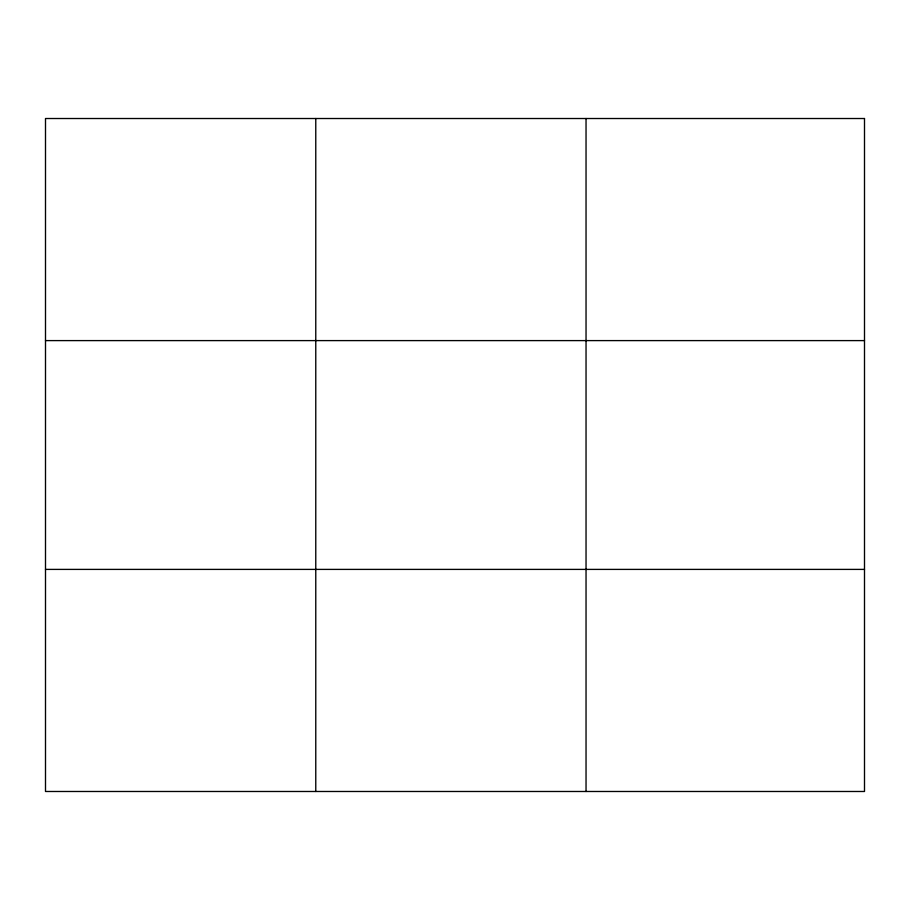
<?xml version="1.0" encoding="UTF-8"?>
<svg xmlns="http://www.w3.org/2000/svg" width="910" height="910" viewBox="0 0 910 910"><rect width="100%" height="100%" fill="white"/><g stroke="black" fill="none" stroke-linecap="round" stroke-linejoin="round"><path stroke-width="1.36" d="M315.77 791.484L315.77 118.516M586.04 791.484L586.04 118.516M45.5 340.602L864.5 340.602M45.5 569.398L864.5 569.398M864.5 118.516L864.5 791.484L45.5 791.484L45.5 118.516L864.5 118.516"/></g></svg>
